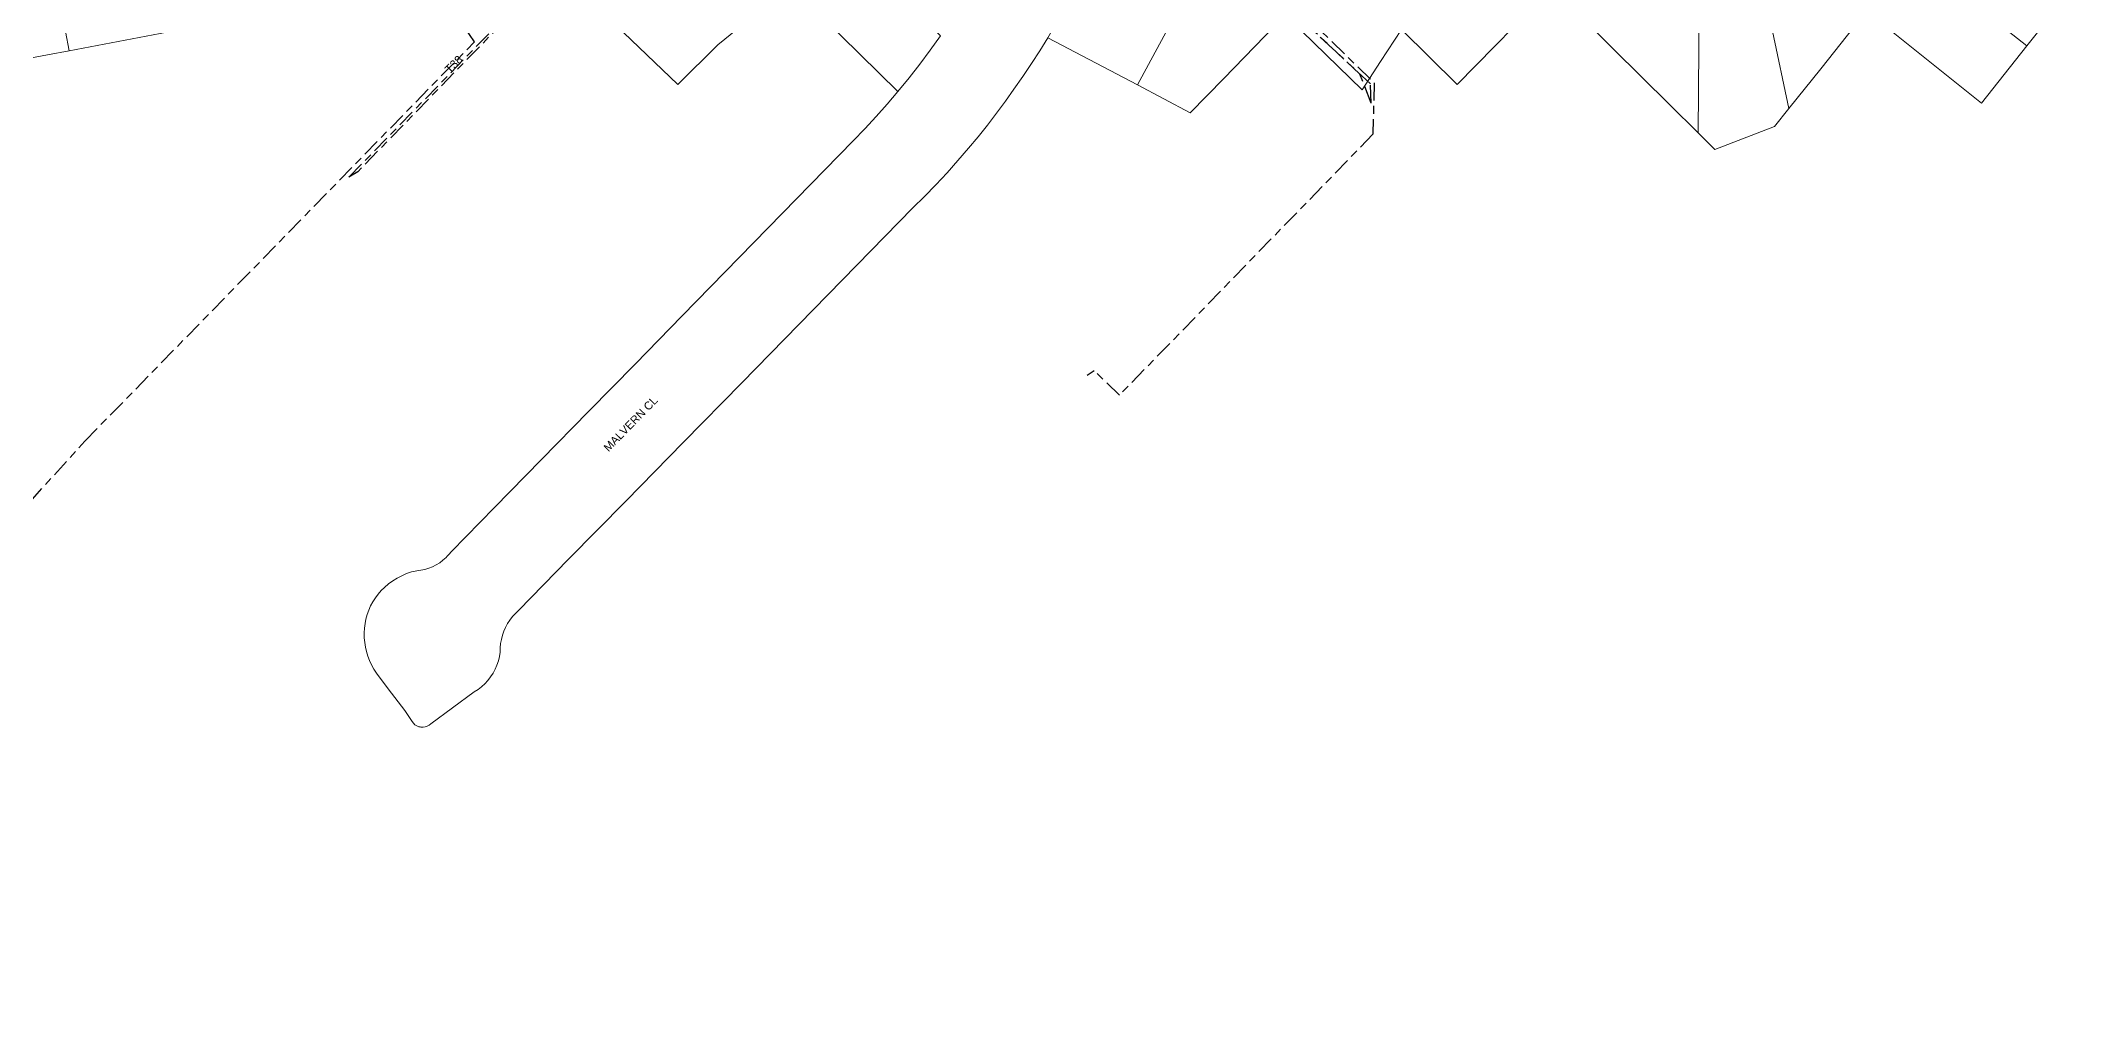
# Model space of a CAD drawing. Header units: metres. Extents: x 305584 to 306382, y 6248516 to 6249160.
# Drawn here: x 305879.7 to 306336.6, y 6248516 to 6248731 of the extents above; entities that cross this region are included whole.
import ezdxf

# ---------------------------------------------------------------- set-up
doc = ezdxf.new("R2010")
doc.units = ezdxf.units.M
doc.linetypes.add('Cable Exist UG', pattern=[8.2, 4, -1.2, 1.8, -1.2])
doc.layers.add('Cadastre Land Parcels_SP_EXT', color=9, linetype='Continuous', lineweight=5)
doc.layers.add('Cadastre Roads_SP_EXT', color=9, linetype='Continuous', lineweight=5)
for name, color, linetype in [('Mains_HV_EXT', 7, 'Continuous'), ('Mains_LV_EXT', 7, 'Continuous'), ('Mains_SL_EXT', 7, 'Continuous')]:
    doc.layers.add(name, color=color, linetype=linetype)
doc.styles.get("Standard").update_dxf_attribs({"font": 'arial.ttf'})

msp = doc.modelspace()

# ---------------------------------------------------------------- linework, layer by layer
at = {"layer": 'Cadastre Land Parcels_SP_EXT', "linetype": 'Continuous'}
for points in [[(305881.22, 6248727.81), (305886.13, 6248728.75), (305880.32, 6248759.2), (305863.07, 6248767.17), (305870.87, 6248725.86), (305881.22, 6248727.81)], [(305909.71, 6248733.25), (305892.11, 6248761.45), (305880.32, 6248759.2), (305886.13, 6248728.75), (305909.71, 6248733.25)], [(306336.64, 6248742.75), (306311.01, 6248763.43), (306304.1, 6248754.76), (306300.49, 6248750.31), (306326.39, 6248729.83), (306336.64, 6248742.75)], [(306036.31, 6248733.58), (306036.26, 6248733.63), (306009.83, 6248759.65), (305996.84, 6248746.3), (306022.98, 6248721.16), (306032.03, 6248730.09), (306036.31, 6248733.58)], [(306082.07, 6248732.1), (306056.75, 6248756.88), (306047.01, 6248744.69), (306072.5, 6248719.59), (306074.99, 6248722.65), (306077.41, 6248725.74), (306079.77, 6248728.89), (306082.07, 6248732.1)], [(306219.51, 6248742.83), (306208.43, 6248756.62), (306185.76, 6248733.5), (306198.31, 6248721.14), (306219.51, 6248742.83)], [(306293.27, 6248741.26), (306271.41, 6248758.77), (306271.05, 6248757.69), (306270.62, 6248756.63), (306270.11, 6248755.61), (306269.52, 6248754.63), (306268.86, 6248753.7), (306268.13, 6248752.82), (306267.33, 6248752.01), (306266.47, 6248751.25), (306265.56, 6248750.58), (306272.85, 6248715.75), (306280.08, 6248724.7), (306290.34, 6248737.61), (306293.27, 6248741.26)], [(306252.8, 6248748.4), (306251.7, 6248748.79), (306250.65, 6248749.23), (306249.62, 6248749.76), (306248.64, 6248750.35), (306247.7, 6248751.01), (306246.81, 6248751.74), (306245.97, 6248752.53), (306245.2, 6248753.38), (306225.93, 6248736.54), (306233.29, 6248729.21), (306246.11, 6248716.55), (306252.45, 6248710.26), (306252.8, 6248748.4)], [(306140.69, 6248747.64), (306138.18, 6248748.01), (306123.02, 6248751.01), (306114.2, 6248746.54), (306112.3, 6248742.77), (306110.33, 6248739.04), (306108.29, 6248735.34), (306106.18, 6248731.67), (306126.39, 6248721.04), (306140.69, 6248747.64)], [(306159.7, 6248736.79), (306159.51, 6248737.01), (306158.33, 6248738.22), (306157.1, 6248739.38), (306155.81, 6248740.47), (306154.48, 6248741.51), (306153.09, 6248742.47), (306151.66, 6248743.38), (306150.19, 6248744.21), (306148.68, 6248744.97), (306147.14, 6248745.66), (306145.56, 6248746.27), (306143.96, 6248746.81), (306142.33, 6248747.27), (306140.69, 6248747.64), (306126.39, 6248721.04), (306138.23, 6248714.78), (306145.8, 6248722.53), (306159.7, 6248736.79)], [(306272.85, 6248715.75), (306265.56, 6248750.58), (306264.62, 6248749.96), (306263.64, 6248749.43), (306262.63, 6248748.97), (306261.58, 6248748.58), (306260.51, 6248748.27), (306259.42, 6248748.05), (306258.31, 6248747.91), (306257.2, 6248747.84), (306256.08, 6248747.86), (306254.97, 6248747.97), (306253.87, 6248748.15), (306252.8, 6248748.4), (306252.45, 6248710.26), (306256.21, 6248706.53), (306269.62, 6248711.68), (306272.85, 6248715.75)], [(306326.39, 6248729.83), (306300.49, 6248750.31), (306293.27, 6248741.26), (306290.34, 6248737.61), (306316.21, 6248716.93), (306326.39, 6248729.83)]]:
    msp.add_lwpolyline(points, close=True, dxfattribs=at)
at = {"layer": 'Cadastre Roads_SP_EXT', "linetype": 'Continuous'}
for points in [[(306160.63, 6248735.74), (306176.94, 6248719.95), (306181.06, 6248726.29), (306185.76, 6248733.5)], [(306082.07, 6248732.1), (306079.77, 6248728.89), (306077.41, 6248725.74), (306074.99, 6248722.65), (306072.5, 6248719.59), (306070.08, 6248716.73), (306067.6, 6248713.91), (306065.05, 6248711.15), (306062.45, 6248708.45), (306049.71, 6248695.44), (306023.96, 6248669.13), (306013.37, 6248658.25), (306002.98, 6248647.64), (305992.28, 6248636.72), (305981.77, 6248626), (305972.08, 6248616.12), (305971.51, 6248615.4), (305971.14, 6248615.01), (305970.87, 6248614.73), (305970.18, 6248614.11), (305969.44, 6248613.56), (305968.65, 6248613.08), (305967.82, 6248612.67), (305966.97, 6248612.33), (305966.08, 6248612.06), (305965.18, 6248611.87), (305964.26, 6248611.76), (305963.12, 6248611.48), (305962, 6248611.11), (305960.92, 6248610.65), (305959.87, 6248610.11), (305958.87, 6248609.49), (305957.92, 6248608.79), (305957.03, 6248608.01), (305956.29, 6248607.29), (305955.6, 6248606.49), (305954.97, 6248605.66), (305954.4, 6248604.77), (305953.91, 6248603.85), (305953.48, 6248602.89), (305953.13, 6248601.91), (305952.84, 6248600.9), (305952.64, 6248599.87), (305952.52, 6248598.84), (305952.46, 6248597.77), (305952.48, 6248596.7), (305952.57, 6248595.65), (305952.74, 6248594.59), (305952.98, 6248593.56), (305953.28, 6248592.54), (305953.66, 6248591.54), (305954.11, 6248590.58), (305954.62, 6248589.64), (305955.19, 6248588.75), (305955.82, 6248587.89), (305958.6, 6248584.25), (305961.59, 6248580.32), (305963.24, 6248577.85), (305963.53, 6248577.46), (305963.88, 6248577.13), (305964.29, 6248576.87), (305964.74, 6248576.68), (305965.02, 6248576.62), (305965.22, 6248576.58), (305965.7, 6248576.56), (305966.19, 6248576.63), (305966.65, 6248576.79), (305967.07, 6248577.02), (305967.45, 6248577.33), (305977.21, 6248584.52), (305978.06, 6248585.07), (305978.85, 6248585.68), (305978.92, 6248585.74), (305979.59, 6248586.35), (305980.27, 6248587.09), (305980.89, 6248587.88), (305981.44, 6248588.72), (305981.92, 6248589.6), (305982.32, 6248590.52), (305982.64, 6248591.47), (305982.88, 6248592.45), (305983.04, 6248593.44), (305983.05, 6248594.4), (305983.15, 6248595.36), (305983.31, 6248596.3), (305983.56, 6248597.24), (305983.87, 6248598.14), (305984.26, 6248599.02), (305984.71, 6248599.87), (305985.23, 6248600.68), (305985.82, 6248601.44), (305986.46, 6248602.16), (305987.16, 6248602.82), (305998.43, 6248614.34), (306011.28, 6248627.41), (306024.24, 6248640.65), (306037.36, 6248654.02), (306050.22, 6248667.16), (306063.27, 6248680.53), (306075.82, 6248693.38), (306078.46, 6248695.94), (306081.04, 6248698.57), (306083.55, 6248701.26), (306085.99, 6248704.01), (306088.38, 6248706.82), (306090.52, 6248709.4), (306092.62, 6248712.02), (306094.67, 6248714.68), (306096.67, 6248717.39), (306098.6, 6248720.12), (306100.59, 6248722.96), (306102.51, 6248725.83), (306104.38, 6248728.74), (306106.18, 6248731.67)]]:
    msp.add_lwpolyline(points, dxfattribs=at)
at = {"layer": 'Mains_HV_EXT', "linetype": 'Cable Exist UG'}
for points in [[(306047.75, 6248802.98), (306060.25, 6248804.13), (306092.21, 6248773.33), (306123.19, 6248754.49), (306140.39, 6248750.84), (306147.47, 6248748.84), (306153.79, 6248745.67), (306158.36, 6248742.33), (306179.6, 6248721.51), (306179.33, 6248709.94), (306122.35, 6248651.27), (306116.67, 6248656.75), (306115.07, 6248655.7)], [(305767.32, 6248516.01), (305765.61, 6248517.95), (305771.43, 6248523.95), (305774.79, 6248523.67), (305871.8, 6248621.21), (305889.63, 6248640.9), (305977.26, 6248730.72), (305964.24, 6248749.52)]]:
    msp.add_lwpolyline(points, dxfattribs=at)
at = {"layer": 'Mains_LV_EXT', "linetype": 'Cable Exist UG'}
for points in [[(305949.03, 6248700.33), (306013.86, 6248766.74)], [(306178.92, 6248716.98), (306178.79, 6248721.26), (306154.31, 6248744.26), (306146.37, 6248748.19)]]:
    msp.add_lwpolyline(points, dxfattribs=at)
at = {"layer": 'Mains_SL_EXT', "linetype": 'Cable Exist UG'}
for points in [[(306013.86, 6248766.74), (306012.67, 6248764.88), (305951.03, 6248701.53), (305949.03, 6248700.33)], [(306178.92, 6248716.98), (306176.42, 6248723.49), (306153.94, 6248744.44), (306141.13, 6248749.68)]]:
    msp.add_lwpolyline(points, dxfattribs=at)

# ---------------------------------------------------------------- texts
at = {"layer": 'Cadastre Roads_SP_EXT'}
msp.add_text('MALVERN CL', height=1.8, rotation=45.6599, dxfattribs=at).set_placement((306007.4, 6248638.42))
at = {"layer": 'Mains_LV_EXT'}
msp.add_text('T38', height=1.8, rotation=44.5943, dxfattribs=at).set_placement((305971.68, 6248723.53))

doc.saveas('drawing.dxf')
